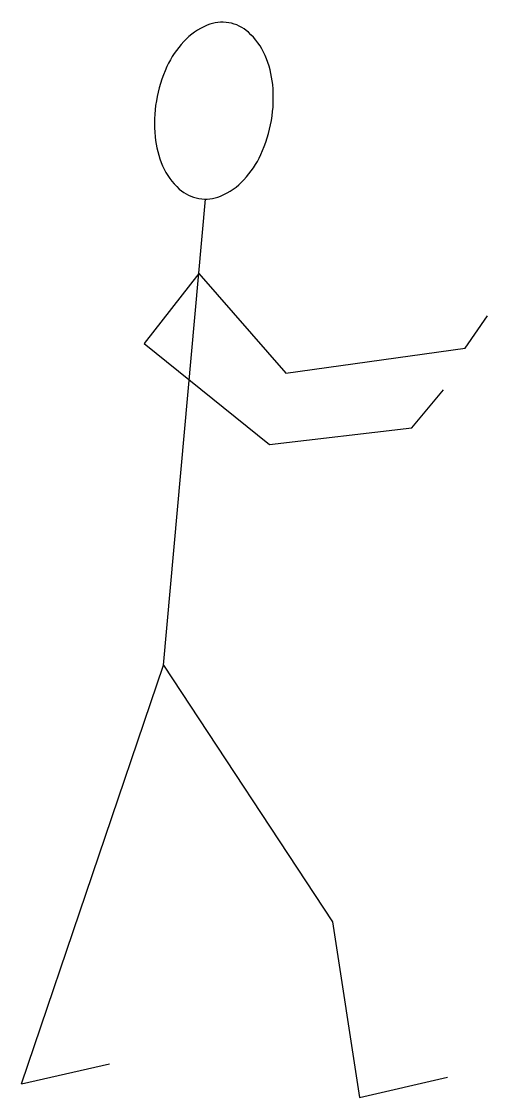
# Model space of a CAD drawing. Extents: x 3168 to 3247, y 1397 to 1578.
import ezdxf

# ---------------------------------------------------------------- set-up
doc = ezdxf.new("R2010")
doc.units = 0
doc.header["$LTSCALE"] = 20
doc.header["$MEASUREMENT"] = 0
doc.layers.add('DETAIL', color=3, linetype='CONTINUOUS')

# ---------------------------------------------------------------- blocks, each defined once
blk = doc.blocks.new('MAN')
at = {"layer": 'DETAIL'}
for p, q in [((0, 0), (7.07, 78.51)), ((5.94, 65.98), (-3.26, 54.22)), ((5.94, 65.98), (20.61, 49.2)), ((50.76, 53.39), (54.52, 58.83)), ((-3.26, 54.22), (17.83, 37.19)), ((20.61, 49.2), (50.76, 53.39)), ((41.81, 39.98), (47.11, 46.39)), ((17.83, 37.19), (41.81, 39.98)), ((-23.89, -70.51), (0, 0)), ((0, 0), (28.44, -43.22)), ((28.44, -43.22), (32.99, -72.78)), ((-23.89, -70.51), (-9.1, -67.1)), ((32.99, -72.78), (47.78, -69.37))]:
    blk.add_line(p, q, dxfattribs=at)
blk.add_lwpolyline([(5.97, 78.61, 0.142053), (9.61, 79.02, 0.107164), (13.55, 81.78, 0.078839), (16.38, 86, 0.066254), (18.17, 91.77, 0.066254), (18.38, 97.8, 0.078839), (17.11, 102.72, 0.107164), (14.29, 106.62, 0.142053), (10.99, 108.22, 0.142053), (7.35, 107.8, 0.107164), (3.41, 105.04, 0.078839), (0.58, 100.82, 0.066254), (-1.2, 95.05, 0.066254), (-1.42, 89.02, 0.078839), (-0.14, 84.1, 0.107164), (2.67, 80.2, 0.142053)], format="xyb", close=True, dxfattribs=at)

msp = doc.modelspace()

# ---------------------------------------------------------------- block references
at = {"layer": 'DETAIL'}
msp.add_blockref('MAN', (3192.11, 1469.31), dxfattribs=at)

doc.saveas('drawing.dxf')
